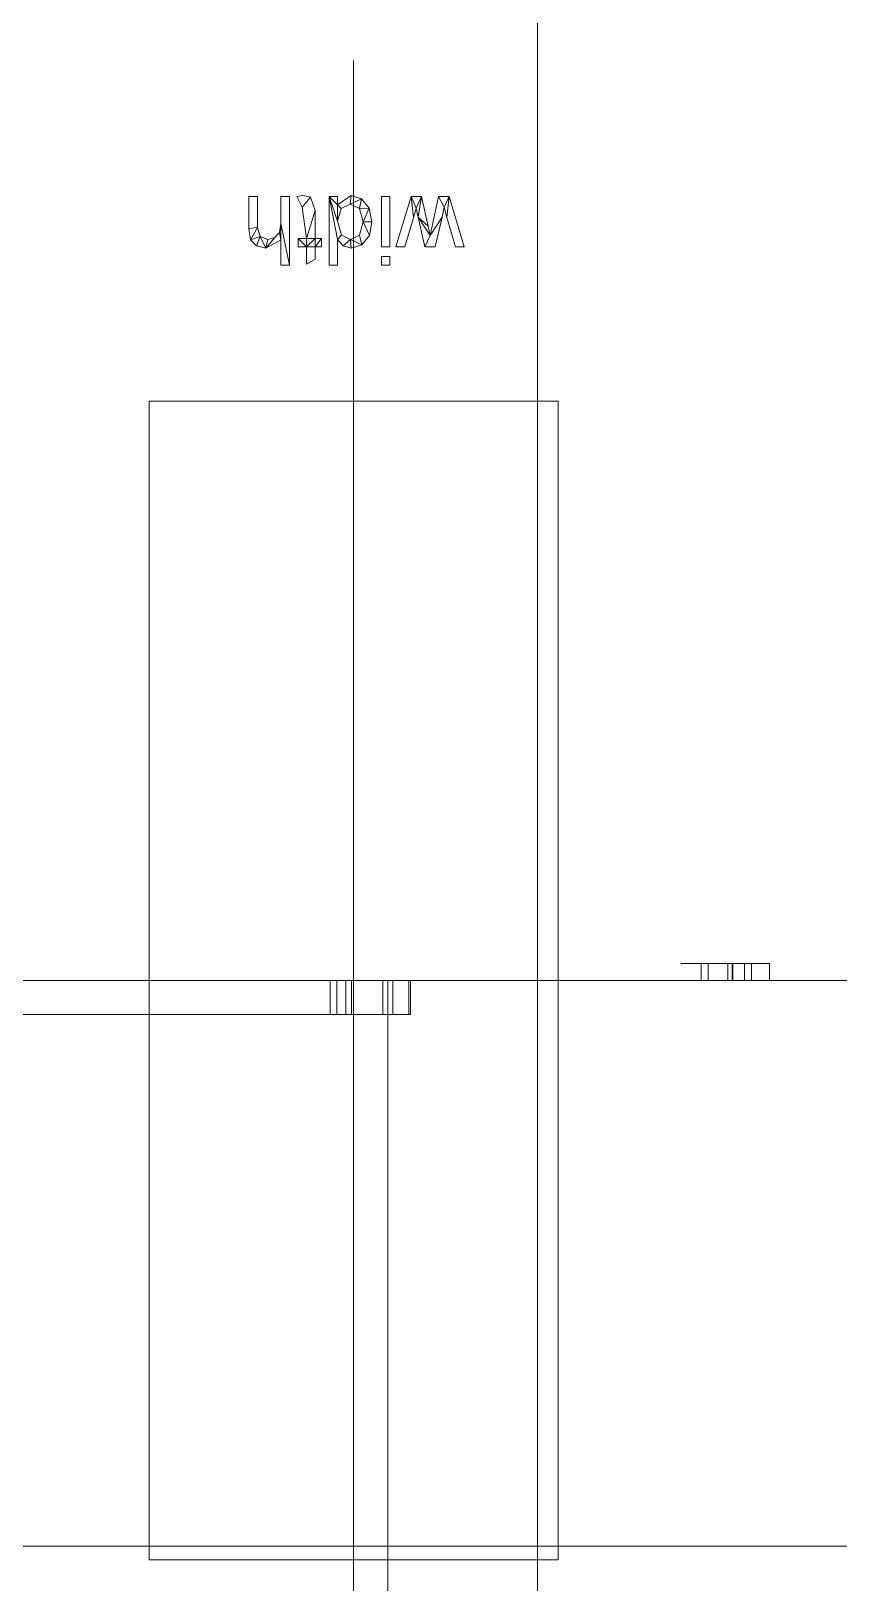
# Model space of a CAD drawing. Header units: millimetres. Extents: x -152400 to 152400, y -152400 to 152400.
# Drawn here: x 545.3 to 782.4, y 2593.2 to 3048.6 of the extents above; entities that cross this region are included whole.
import ezdxf

# ---------------------------------------------------------------- set-up
doc = ezdxf.new("R2010")
doc.units = ezdxf.units.MM
for name, color, linetype, lineweight in [('A-FLOR', 192, 'Continuous', 15), ('A-GENM', 13, 'Continuous', 9), ('A-WALL', 113, 'Continuous', 15)]:
    doc.layers.add(name, color=color, linetype=linetype, lineweight=lineweight)

# ---------------------------------------------------------------- blocks, each defined once
blk = doc.blocks.new('5bc304ca5557edc8a25e7dc579b128100e9c284c - 5bc304ca5557edc8a25e7dc579b128100e9c284c-2050862-Cover Sheet View')
at = {"layer": 'A-GENM'}
for p, q in [((0, -270), (0, 230)), ((-230, 0), (230, 0)), ((0, 0, 190), (0, 0, -210))]:
    blk.add_line(p, q, dxfattribs=at)
mesh = blk.add_polyface(dxfattribs=at)
corners = [(0, 230, 10), (-10, 230, 10), (-10, 0, 10), (0, 0, 10)]
mesh.append_faces([[corners[k] for k in face] for face in [(3, 0, 1, 2)]])
mesh = blk.add_polyface(dxfattribs=at)
corners = [(0, 230), (0, 0), (-10, 0), (-10, 230)]
mesh.append_faces([[corners[k] for k in face] for face in [(1, 2, 3, 0)]])
mesh = blk.add_polyface(dxfattribs=at)
corners = [(-10, 0, 10), (-10, 230, 10), (-10, 230), (-10, 0)]
mesh.append_faces([[corners[k] for k in face] for face in [(0, 1, 2, 3)]])
mesh = blk.add_polyface(dxfattribs=at)
corners = [(0, 230, 10), (0, 0, 10), (0, 0), (0, 230)]
mesh.append_faces([[corners[k] for k in face] for face in [(0, 1, 2, 3)]])
at = {"layer": 'A-GENM', "transparency": 33554458}
mesh = blk.add_polyface(dxfattribs=at)
corners = [(60, 170, 2580), (-60, 170, 2580), (-60, -170, 2580), (60, -170, 2580)]
mesh.append_faces([[corners[k] for k in face] for face in [(3, 0, 1, 2)]])
mesh = blk.add_polyface(dxfattribs=at)
corners = [(60, 170), (60, -170), (-60, -170), (-60, 170)]
mesh.append_faces([[corners[k] for k in face] for face in [(2, 3, 0, 1)]])
mesh = blk.add_polyface(dxfattribs=at)
corners = [(-60, 170, 2580), (60, 170, 2580), (60, 170), (-60, 170)]
mesh.append_faces([[corners[k] for k in face] for face in [(3, 0, 1, 2)]])
mesh = blk.add_polyface(dxfattribs=at)
corners = [(-60, -170, 2580), (-60, 170, 2580), (-60, 170), (-60, -170)]
mesh.append_faces([[corners[k] for k in face] for face in [(3, 0, 1, 2)]])
mesh = blk.add_polyface(dxfattribs=at)
corners = [(60, 170, 2580), (60, -170, 2580), (60, -170), (60, 170)]
mesh.append_faces([[corners[k] for k in face] for face in [(3, 0, 1, 2)]])
at = {"layer": 'A-GENM'}
mesh = blk.add_polyface(dxfattribs=at)
corners = [(6.85, 10, 227.62), (-16.7, 10, 227.62), (-16.7, 10, 231.39), (2.24, 10, 231.39), (0.65, 10, 233.34), (-16.22, 10, 253.99), (-16.22, 10, 257.76), (4.97, 10, 257.76), (4.97, 10, 253.99), (-11.49, 10, 253.99), (-8.57, 10, 250.4), (6.85, 10, 231.53)]
mesh.append_faces([[corners[k] for k in face] for face in [(9, 6, 7, 8)]], dxfattribs={"vtx0": -1})
mesh.append_faces([[corners[k] for k in face] for face in [(11, 3, 4, 10)]], dxfattribs={"vtx0": -1, "vtx2": -1})
mesh.append_faces([[corners[k] for k in face] for face in [(3, 11, 0, 1)]], dxfattribs={"vtx0": -1, "vtx3": -1})
mesh.append_faces([[corners[k] for k in face] for face in [(4, 5, 10)]], dxfattribs={"vtx1": -1, "vtx2": -1})
mesh.append_faces([[corners[k] for k in face] for face in [(5, 6, 9, 10)]], dxfattribs={"vtx1": -1, "vtx3": -1})
mesh.append_faces([[corners[k] for k in face] for face in [(1, 2, 3)]], dxfattribs={"vtx2": -1})
mesh = blk.add_polyface(dxfattribs=at)
corners = [(-16.7, 10, 227.62), (6.85, 10, 227.62), (6.85, 0, 227.62), (-16.7, 0, 227.62)]
mesh.append_faces([[corners[k] for k in face] for face in [(0, 1, 2, 3)]])
mesh = blk.add_polyface(dxfattribs=at)
corners = [(-16.7, 10, 231.39), (-16.7, 10, 227.62), (-16.7, 0, 227.62), (-16.7, 0, 231.39)]
mesh.append_faces([[corners[k] for k in face] for face in [(0, 1, 2, 3)]])
mesh = blk.add_polyface(dxfattribs=at)
corners = [(2.24, 10, 231.39), (-16.7, 10, 231.39), (-16.7, 0, 231.39), (2.24, 0, 231.39)]
mesh.append_faces([[corners[k] for k in face] for face in [(0, 1, 2, 3)]])
mesh = blk.add_polyface(dxfattribs=at)
corners = [(-16.22, 10, 253.99), (0.65, 10, 233.34), (0.65, 0, 233.34), (-16.22, 0, 253.99)]
mesh.append_faces([[corners[k] for k in face] for face in [(0, 1, 2, 3)]])
mesh = blk.add_polyface(dxfattribs=at)
corners = [(-16.22, 10, 257.76), (-16.22, 10, 253.99), (-16.22, 0, 253.99), (-16.22, 0, 257.76)]
mesh.append_faces([[corners[k] for k in face] for face in [(0, 1, 2, 3)]])
mesh = blk.add_polyface(dxfattribs=at)
corners = [(4.97, 10, 257.76), (-16.22, 10, 257.76), (-16.22, 0, 257.76), (4.97, 0, 257.76)]
mesh.append_faces([[corners[k] for k in face] for face in [(0, 1, 2, 3)]])
mesh = blk.add_polyface(dxfattribs=at)
corners = [(-11.49, 10, 253.99), (4.97, 10, 253.99), (4.97, 0, 253.99), (-11.49, 0, 253.99)]
mesh.append_faces([[corners[k] for k in face] for face in [(0, 1, 2, 3)]])
mesh = blk.add_polyface(dxfattribs=at)
corners = [(-8.57, 10, 250.4), (-11.49, 10, 253.99), (-11.49, 0, 253.99), (-8.57, 0, 250.4)]
mesh.append_faces([[corners[k] for k in face] for face in [(3, 0, 1, 2)]])
mesh = blk.add_polyface(dxfattribs=at)
corners = [(0, 10, 205.55), (-10, 10, 205.55), (-10, 0, 205.55), (0, 0, 205.55)]
mesh.append_faces([[corners[k] for k in face] for face in [(3, 0, 1, 2)]])
mesh = blk.add_polyface(dxfattribs=at)
corners = [(0, 10), (0, 0), (-10, 0), (-10, 10)]
mesh.append_faces([[corners[k] for k in face] for face in [(2, 3, 0, 1)]])
mesh = blk.add_polyface(dxfattribs=at)
corners = [(-10, 10, 205.55), (0, 10, 205.55), (0, 10), (-10, 10)]
mesh.append_faces([[corners[k] for k in face] for face in [(3, 0, 1, 2)]])
mesh = blk.add_polyface(dxfattribs=at)
corners = [(-10, 0, 205.55), (-10, 10, 205.55), (-10, 10), (-10, 0)]
mesh.append_faces([[corners[k] for k in face] for face in [(3, 0, 1, 2)]])
mesh = blk.add_polyface(dxfattribs=at)
corners = [(6.85, 10, 231.53), (-8.57, 10, 250.4), (-8.57, 0, 250.4), (6.85, 0, 231.53)]
mesh.append_faces([[corners[k] for k in face] for face in [(0, 1, 2, 3)]])
mesh = blk.add_polyface(dxfattribs=at)
corners = [(230, 10, 10), (0, 10, 10), (0, 0, 10), (230, 0, 10)]
mesh.append_faces([[corners[k] for k in face] for face in [(3, 0, 1, 2)]])
mesh = blk.add_polyface(dxfattribs=at)
corners = [(230, 10), (230, 0), (0, 0), (0, 10)]
mesh.append_faces([[corners[k] for k in face] for face in [(1, 2, 3, 0)]])
mesh = blk.add_polyface(dxfattribs=at)
corners = [(0, 0, 10), (0, 10, 10), (0, 10), (0, 0)]
mesh.append_faces([[corners[k] for k in face] for face in [(0, 1, 2, 3)]])
mesh = blk.add_polyface(dxfattribs=at)
corners = [(0, 10, 10), (230, 10, 10), (230, 10), (0, 10)]
mesh.append_faces([[corners[k] for k in face] for face in [(0, 1, 2, 3)]])
mesh = blk.add_polyface(dxfattribs=at)
corners = [(0, 10, 205.55), (0, 0, 205.55), (0, 0), (0, 10)]
mesh.append_faces([[corners[k] for k in face] for face in [(3, 0, 1, 2)]])
mesh = blk.add_polyface(dxfattribs=at)
corners = [(0.65, 10, 233.34), (2.24, 10, 231.39), (2.24, 0, 231.39), (0.65, 0, 233.34)]
mesh.append_faces([[corners[k] for k in face] for face in [(0, 1, 2, 3)]])
mesh = blk.add_polyface(dxfattribs=at)
corners = [(4.97, 10, 253.99), (4.97, 10, 257.76), (4.97, 0, 257.76), (4.97, 0, 253.99)]
mesh.append_faces([[corners[k] for k in face] for face in [(0, 1, 2, 3)]])
mesh = blk.add_polyface(dxfattribs=at)
corners = [(6.85, 10, 227.62), (6.85, 10, 231.53), (6.85, 0, 231.53), (6.85, 0, 227.62)]
mesh.append_faces([[corners[k] for k in face] for face in [(3, 0, 1, 2)]])
mesh = blk.add_polyface(dxfattribs=at)
corners = [(-102, 0, 425.67), (-122.09, 0, 425.67), (-122.09, 0, 428.18), (-114.7, 0, 428.18), (-117.07, 0, 432.55), (-116.42, 0, 435.37), (-114.64, 0, 437.08), (-111.34, 0, 437.6), (-102, 0, 437.6), (-102, 0, 435.09), (-111.08, 0, 435.09), (-113.73, 0, 434.29), (-114.56, 0, 432.02), (-114, 0, 429.97), (-112.48, 0, 428.59), (-109.84, 0, 428.18), (-102, 0, 428.18)]
mesh.append_faces([[corners[k] for k in face] for face in [(10, 7, 8, 9)]], dxfattribs={"vtx0": -1})
mesh.append_faces([[corners[k] for k in face] for face in [(12, 4, 11)]], dxfattribs={"vtx0": -1, "vtx1": -1})
mesh.append_faces([[corners[k] for k in face] for face in [(3, 14, 15), (4, 12, 13)]], dxfattribs={"vtx0": -1, "vtx2": -1})
mesh.append_faces([[corners[k] for k in face] for face in [(5, 6, 11, 4)]], dxfattribs={"vtx1": -1, "vtx2": -1})
mesh.append_faces([[corners[k] for k in face] for face in [(6, 7, 10, 11), (3, 4, 13, 14)]], dxfattribs={"vtx1": -1, "vtx3": -1})
mesh.append_faces([[corners[k] for k in face] for face in [(1, 2, 3, 15)]], dxfattribs={"vtx2": -1, "vtx3": -1})
mesh.append_faces([[corners[k] for k in face] for face in [(15, 16, 0, 1)]], dxfattribs={"vtx3": -1})
mesh = blk.add_polyface(dxfattribs=at)
corners = [(-122.09, -5, 428.18), (-114.7, -5, 428.18), (-114.7, 0, 428.18), (-122.09, 0, 428.18)]
mesh.append_faces([[corners[k] for k in face] for face in [(0, 1, 2, 3)]])
mesh = blk.add_polyface(dxfattribs=at)
corners = [(-102, -5, 425.67), (-122.09, -5, 425.67), (-122.09, 0, 425.67), (-102, 0, 425.67)]
mesh.append_faces([[corners[k] for k in face] for face in [(0, 1, 2, 3)]])
mesh = blk.add_polyface(dxfattribs=at)
corners = [(-119.58, 0, 441.05), (-122.09, 0, 441.05), (-122.09, 0, 443.56), (-119.58, 0, 443.56), (-102, 0, 441.05), (-116.75, 0, 441.05), (-116.75, 0, 443.56), (-102, 0, 443.56)]
mesh.append_faces([[corners[k] for k in face] for face in [(1, 2, 3, 0), (5, 6, 7, 4)]])
mesh = blk.add_polyface(dxfattribs=at)
corners = [(-102, 0, 462.71), (-122.09, 0, 462.71), (-122.09, 0, 465.23), (-114.7, 0, 465.23), (-117.07, 0, 469.6), (-116.42, 0, 472.42), (-114.64, 0, 474.13), (-111.34, 0, 474.64), (-102, 0, 474.64), (-102, 0, 472.13), (-111.08, 0, 472.13), (-113.73, 0, 471.33), (-114.56, 0, 469.07), (-114, 0, 467.01), (-112.48, 0, 465.63), (-109.84, 0, 465.23), (-102, 0, 465.23)]
mesh.append_faces([[corners[k] for k in face] for face in [(10, 7, 8, 9)]], dxfattribs={"vtx0": -1})
mesh.append_faces([[corners[k] for k in face] for face in [(12, 4, 11)]], dxfattribs={"vtx0": -1, "vtx1": -1})
mesh.append_faces([[corners[k] for k in face] for face in [(3, 14, 15), (4, 12, 13)]], dxfattribs={"vtx0": -1, "vtx2": -1})
mesh.append_faces([[corners[k] for k in face] for face in [(5, 6, 11, 4)]], dxfattribs={"vtx1": -1, "vtx2": -1})
mesh.append_faces([[corners[k] for k in face] for face in [(6, 7, 10, 11), (3, 4, 13, 14)]], dxfattribs={"vtx1": -1, "vtx3": -1})
mesh.append_faces([[corners[k] for k in face] for face in [(1, 2, 3, 15)]], dxfattribs={"vtx2": -1, "vtx3": -1})
mesh.append_faces([[corners[k] for k in face] for face in [(15, 16, 0, 1)]], dxfattribs={"vtx3": -1})
mesh = blk.add_polyface(dxfattribs=at)
corners = [(-122.09, -5, 465.23), (-114.7, -5, 465.23), (-114.7, 0, 465.23), (-122.09, 0, 465.23)]
mesh.append_faces([[corners[k] for k in face] for face in [(0, 1, 2, 3)]])
mesh = blk.add_polyface(dxfattribs=at)
corners = [(-102, -5, 462.71), (-122.09, -5, 462.71), (-122.09, 0, 462.71), (-102, 0, 462.71)]
mesh.append_faces([[corners[k] for k in face] for face in [(0, 1, 2, 3)]])
mesh = blk.add_polyface(dxfattribs=at)
corners = [(-100.74, 0, 446.7), (-100.43, 0, 449.22), (-98.55, 0, 452.47), (-99.18, 0, 455.04), (-100.96, 0, 456.26), (-103.88, 0, 456.44), (-102, 0, 452.51), (-104.19, 0, 447.99), (-109.45, 0, 446.39), (-113.34, 0, 447.11), (-116.1, 0, 449.19), (-117.07, 0, 452.39), (-114.87, 0, 456.44), (-116.75, 0, 456.44), (-116.75, 0, 458.95), (-104.02, 0, 458.95), (-99.14, 0, 458.26), (-96.87, 0, 456.08), (-96.04, 0, 452.42), (-97.21, 0, 448.24), (-109.62, 0, 448.9), (-105.74, 0, 449.97), (-104.51, 0, 452.66), (-105.73, 0, 455.35), (-109.55, 0, 456.44), (-113.29, 0, 455.32), (-114.56, 0, 452.62), (-113.31, 0, 449.99)]
mesh.append_faces([[corners[k] for k in face] for face in [(14, 12, 13)]], dxfattribs={"vtx0": -1})
mesh.append_faces([[corners[k] for k in face] for face in [(11, 26, 10)]], dxfattribs={"vtx0": -1, "vtx1": -1})
mesh.append_faces([[corners[k] for k in face] for face in [(15, 5, 23, 24)]], dxfattribs={"vtx0": -1, "vtx1": -1, "vtx3": -1})
mesh.append_faces([[corners[k] for k in face] for face in [(2, 18, 19, 1), (3, 16, 17, 2), (16, 3, 4), (8, 20, 21, 7), (9, 27, 20, 8), (10, 26, 27, 9), (12, 25, 26, 11), (24, 14, 15)]], dxfattribs={"vtx0": -1, "vtx2": -1})
mesh.append_faces([[corners[k] for k in face] for face in [(0, 1, 19)]], dxfattribs={"vtx1": -1})
mesh.append_faces([[corners[k] for k in face] for face in [(17, 18, 2)]], dxfattribs={"vtx1": -1, "vtx2": -1})
mesh.append_faces([[corners[k] for k in face] for face in [(24, 25, 12, 14)]], dxfattribs={"vtx1": -1, "vtx2": -1, "vtx3": -1})
mesh.append_faces([[corners[k] for k in face] for face in [(21, 22, 6, 7), (5, 6, 22, 23), (4, 5, 15, 16)]], dxfattribs={"vtx1": -1, "vtx3": -1})
mesh = blk.add_polyface(dxfattribs=at)
corners = [(-116.75, -5, 443.56), (-102, -5, 443.56), (-102, 0, 443.56), (-116.75, 0, 443.56)]
mesh.append_faces([[corners[k] for k in face] for face in [(0, 1, 2, 3)]])
mesh = blk.add_polyface(dxfattribs=at)
corners = [(-102, -5, 441.05), (-116.75, -5, 441.05), (-116.75, 0, 441.05), (-102, 0, 441.05)]
mesh.append_faces([[corners[k] for k in face] for face in [(0, 1, 2, 3)]])
mesh = blk.add_polyface(dxfattribs=at)
corners = [(-116.75, -5, 458.95), (-104.02, -5, 458.95), (-104.02, 0, 458.95), (-116.75, 0, 458.95)]
mesh.append_faces([[corners[k] for k in face] for face in [(3, 0, 1, 2)]])
mesh = blk.add_polyface(dxfattribs=at)
corners = [(-111.34, -5, 437.6), (-102, -5, 437.6), (-102, 0, 437.6), (-111.34, 0, 437.6)]
mesh.append_faces([[corners[k] for k in face] for face in [(0, 1, 2, 3)]])
mesh = blk.add_polyface(dxfattribs=at)
corners = [(-111.34, -5, 474.64), (-102, -5, 474.64), (-102, 0, 474.64), (-111.34, 0, 474.64)]
mesh.append_faces([[corners[k] for k in face] for face in [(0, 1, 2, 3)]])
mesh = blk.add_polyface(dxfattribs=at)
corners = [(-102, -5, 435.09), (-111.08, -5, 435.09), (-111.08, 0, 435.09), (-102, 0, 435.09)]
mesh.append_faces([[corners[k] for k in face] for face in [(3, 0, 1, 2)]])
mesh = blk.add_polyface(dxfattribs=at)
corners = [(-102, -5, 472.13), (-111.08, -5, 472.13), (-111.08, 0, 472.13), (-102, 0, 472.13)]
mesh.append_faces([[corners[k] for k in face] for face in [(3, 0, 1, 2)]])
mesh = blk.add_polyface(dxfattribs=at)
corners = [(-109.84, -5, 428.18), (-102, -5, 428.18), (-102, 0, 428.18), (-109.84, 0, 428.18)]
mesh.append_faces([[corners[k] for k in face] for face in [(0, 1, 2, 3)]])
mesh = blk.add_polyface(dxfattribs=at)
corners = [(-109.84, -5, 465.23), (-102, -5, 465.23), (-102, 0, 465.23), (-109.84, 0, 465.23)]
mesh.append_faces([[corners[k] for k in face] for face in [(0, 1, 2, 3)]])
mesh = blk.add_polyface(dxfattribs=at)
corners = [(6.85, 0, 227.62), (6.85, 0, 231.53), (-8.57, 0, 250.4), (-11.49, 0, 253.99), (4.97, 0, 253.99), (4.97, 0, 257.76), (-16.22, 0, 257.76), (-16.22, 0, 253.99), (0.65, 0, 233.34), (2.24, 0, 231.39), (-16.7, 0, 231.39), (-16.7, 0, 227.62)]
mesh.append_faces([[corners[k] for k in face] for face in [(9, 1, 8)]], dxfattribs={"vtx0": -1, "vtx1": -1})
mesh.append_faces([[corners[k] for k in face] for face in [(2, 7, 8, 1), (3, 6, 7, 2)]], dxfattribs={"vtx0": -1, "vtx2": -1})
mesh.append_faces([[corners[k] for k in face] for face in [(10, 11, 9), (5, 6, 3, 4)]], dxfattribs={"vtx1": -1})
mesh.append_faces([[corners[k] for k in face] for face in [(0, 1, 9, 11)]], dxfattribs={"vtx1": -1, "vtx2": -1})
mesh = blk.add_polyface(dxfattribs=at)
corners = [(0, 0, 10), (-10, 0, 10), (-10, 0), (0, 0)]
mesh.append_faces([[corners[k] for k in face] for face in [(0, 1, 2, 3)]])
mesh = blk.add_polyface(dxfattribs=at)
corners = [(0, 0, 205.55), (-10, 0, 205.55), (-10, 0), (0, 0)]
mesh.append_faces([[corners[k] for k in face] for face in [(3, 0, 1, 2)]])
mesh = blk.add_polyface(dxfattribs=at)
corners = [(230, 0, 10), (0, 0, 10), (0, 0), (230, 0)]
mesh.append_faces([[corners[k] for k in face] for face in [(0, 1, 2, 3)]])
mesh = blk.add_polyface(dxfattribs=at)
corners = [(-102, -5, 425.67), (-102, -5, 428.18), (-109.84, -5, 428.18), (-112.48, -5, 428.59), (-114, -5, 429.97), (-114.56, -5, 432.02), (-113.73, -5, 434.29), (-111.08, -5, 435.09), (-102, -5, 435.09), (-102, -5, 437.6), (-111.34, -5, 437.6), (-114.64, -5, 437.08), (-116.42, -5, 435.37), (-117.07, -5, 432.55), (-114.7, -5, 428.18), (-122.09, -5, 428.18), (-122.09, -5, 425.67)]
mesh.append_faces([[corners[k] for k in face] for face in [(5, 13, 4)]], dxfattribs={"vtx0": -1, "vtx1": -1})
mesh.append_faces([[corners[k] for k in face] for face in [(14, 2, 3), (14, 3, 4, 13), (7, 10, 11), (13, 5, 6, 12)]], dxfattribs={"vtx0": -1, "vtx2": -1})
mesh.append_faces([[corners[k] for k in face] for face in [(11, 12, 6, 7)]], dxfattribs={"vtx1": -1, "vtx3": -1})
mesh.append_faces([[corners[k] for k in face] for face in [(0, 1, 2, 16)]], dxfattribs={"vtx2": -1})
mesh.append_faces([[corners[k] for k in face] for face in [(14, 15, 16, 2)]], dxfattribs={"vtx2": -1, "vtx3": -1})
mesh.append_faces([[corners[k] for k in face] for face in [(7, 8, 9, 10)]], dxfattribs={"vtx3": -1})
mesh = blk.add_polyface(dxfattribs=at)
corners = [(-102, -5, 441.05), (-102, -5, 443.56), (-116.75, -5, 443.56), (-116.75, -5, 441.05), (-119.58, -5, 441.05), (-119.58, -5, 443.56), (-122.09, -5, 443.56), (-122.09, -5, 441.05)]
mesh.append_faces([[corners[k] for k in face] for face in [(3, 0, 1, 2), (6, 7, 4, 5)]])
mesh = blk.add_polyface(dxfattribs=at)
corners = [(-102, -5, 462.71), (-102, -5, 465.23), (-109.84, -5, 465.23), (-112.48, -5, 465.63), (-114, -5, 467.01), (-114.56, -5, 469.07), (-113.73, -5, 471.33), (-111.08, -5, 472.13), (-102, -5, 472.13), (-102, -5, 474.64), (-111.34, -5, 474.64), (-114.64, -5, 474.13), (-116.42, -5, 472.42), (-117.07, -5, 469.6), (-114.7, -5, 465.23), (-122.09, -5, 465.23), (-122.09, -5, 462.71)]
mesh.append_faces([[corners[k] for k in face] for face in [(5, 13, 4)]], dxfattribs={"vtx0": -1, "vtx1": -1})
mesh.append_faces([[corners[k] for k in face] for face in [(14, 2, 3), (14, 3, 4, 13), (7, 10, 11), (13, 5, 6, 12)]], dxfattribs={"vtx0": -1, "vtx2": -1})
mesh.append_faces([[corners[k] for k in face] for face in [(11, 12, 6, 7)]], dxfattribs={"vtx1": -1, "vtx3": -1})
mesh.append_faces([[corners[k] for k in face] for face in [(0, 1, 2, 16)]], dxfattribs={"vtx2": -1})
mesh.append_faces([[corners[k] for k in face] for face in [(14, 15, 16, 2)]], dxfattribs={"vtx2": -1, "vtx3": -1})
mesh.append_faces([[corners[k] for k in face] for face in [(7, 8, 9, 10)]], dxfattribs={"vtx3": -1})
mesh = blk.add_polyface(dxfattribs=at)
corners = [(-100.74, -5, 446.7), (-97.21, -5, 448.24), (-96.04, -5, 452.42), (-96.87, -5, 456.08), (-99.14, -5, 458.26), (-104.02, -5, 458.95), (-116.75, -5, 458.95), (-116.75, -5, 456.44), (-114.87, -5, 456.44), (-117.07, -5, 452.39), (-116.1, -5, 449.19), (-113.34, -5, 447.11), (-109.45, -5, 446.39), (-104.19, -5, 447.99), (-102, -5, 452.51), (-103.88, -5, 456.44), (-100.96, -5, 456.26), (-99.18, -5, 455.04), (-98.55, -5, 452.47), (-100.43, -5, 449.22), (-109.62, -5, 448.9), (-113.31, -5, 449.99), (-114.56, -5, 452.62), (-113.29, -5, 455.32), (-109.55, -5, 456.44), (-105.73, -5, 455.35), (-104.51, -5, 452.66), (-105.74, -5, 449.97)]
mesh.append_faces([[corners[k] for k in face] for face in [(8, 6, 7), (1, 18, 19, 0)]], dxfattribs={"vtx0": -1})
mesh.append_faces([[corners[k] for k in face] for face in [(12, 20, 11), (23, 8, 22), (15, 26, 14)]], dxfattribs={"vtx0": -1, "vtx1": -1})
mesh.append_faces([[corners[k] for k in face] for face in [(15, 5, 25, 26)]], dxfattribs={"vtx0": -1, "vtx1": -1, "vtx3": -1})
mesh.append_faces([[corners[k] for k in face] for face in [(21, 10, 11, 20), (10, 21, 22), (27, 13, 14, 26), (5, 15, 16, 4), (4, 16, 17)]], dxfattribs={"vtx0": -1, "vtx2": -1})
mesh.append_faces([[corners[k] for k in face] for face in [(8, 23, 24, 6)]], dxfattribs={"vtx0": -1, "vtx2": -1, "vtx3": -1})
mesh.append_faces([[corners[k] for k in face] for face in [(22, 8, 9, 10), (18, 1, 2, 3)]], dxfattribs={"vtx0": -1, "vtx3": -1})
mesh.append_faces([[corners[k] for k in face] for face in [(12, 13, 27, 20), (5, 6, 24, 25), (3, 4, 17, 18)]], dxfattribs={"vtx1": -1, "vtx3": -1})
at = {"layer": 'A-GENM', "transparency": 33554458}
mesh = blk.add_polyface(dxfattribs=at)
corners = [(60, -170, 2580), (-60, -170, 2580), (-60, -170), (60, -170)]
mesh.append_faces([[corners[k] for k in face] for face in [(3, 0, 1, 2)]])
at = {"layer": 'A-GENM'}
mesh = blk.add_polyface(dxfattribs=at)
corners = [(-10.67, -212.42, 5), (-8.16, -212.42, 5), (-8.16, -209.91, 5), (-10.67, -209.91, 5), (-10.67, -230, 5), (-8.16, -230, 5), (-8.16, -215.25, 5), (-10.67, -215.25, 5)]
mesh.append_faces([[corners[k] for k in face] for face in [(3, 0, 1, 2), (7, 4, 5, 6)]])
mesh = blk.add_polyface(dxfattribs=at)
corners = [(-10.67, -212.42), (-10.67, -209.91), (-8.16, -209.91), (-8.16, -212.42), (-10.67, -230), (-10.67, -215.25), (-8.16, -215.25), (-8.16, -230)]
mesh.append_faces([[corners[k] for k in face] for face in [(2, 3, 0, 1), (6, 7, 4, 5)]])
mesh = blk.add_polyface(dxfattribs=at)
corners = [(4.71, -230, 5), (7.22, -230, 5), (7.22, -209.91, 5), (4.71, -209.91, 5), (4.71, -217.39, 5), (3.06, -215.62, 5), (0.74, -214.93, 5), (-2.46, -215.89, 5), (-4.62, -218.64, 5), (-5.34, -222.64, 5), (-4.56, -226.63, 5), (-2.36, -229.34, 5), (0.75, -230.31, 5), (4.71, -227.63, 5), (-2.83, -222.63, 5), (-1.77, -218.69, 5), (0.88, -217.44, 5), (3.6, -218.74, 5), (4.71, -222.82, 5), (3.62, -226.57, 5), (0.98, -227.8, 5), (-1.69, -226.51, 5)]
mesh.append_faces([[corners[k] for k in face] for face in [(16, 7, 15)]], dxfattribs={"vtx0": -1, "vtx1": -1})
mesh.append_faces([[corners[k] for k in face] for face in [(14, 9, 10, 21), (11, 20, 21, 10), (15, 7, 8, 14), (14, 8, 9), (20, 11, 12), (13, 19, 20, 12), (17, 4, 5, 16)]], dxfattribs={"vtx0": -1, "vtx2": -1})
mesh.append_faces([[corners[k] for k in face] for face in [(4, 17, 18, 1)]], dxfattribs={"vtx0": -1, "vtx2": -1, "vtx3": -1})
mesh.append_faces([[corners[k] for k in face] for face in [(6, 7, 16, 5)]], dxfattribs={"vtx1": -1, "vtx2": -1})
mesh.append_faces([[corners[k] for k in face] for face in [(18, 19, 13, 1)]], dxfattribs={"vtx1": -1, "vtx2": -1, "vtx3": -1})
mesh.append_faces([[corners[k] for k in face] for face in [(13, 0, 1), (2, 3, 4, 1)]], dxfattribs={"vtx2": -1})
mesh = blk.add_polyface(dxfattribs=at)
corners = [(4.71, -230), (4.71, -227.63), (0.75, -230.31), (-2.36, -229.34), (-4.56, -226.63), (-5.34, -222.64), (-4.62, -218.64), (-2.46, -215.89), (0.74, -214.93), (3.06, -215.62), (4.71, -217.39), (4.71, -209.91), (7.22, -209.91), (7.22, -230), (-2.83, -222.63), (-1.69, -226.51), (0.98, -227.8), (3.62, -226.57), (4.71, -222.82), (3.6, -218.74), (0.88, -217.44), (-1.77, -218.69)]
mesh.append_faces([[corners[k] for k in face] for face in [(18, 1, 17)]], dxfattribs={"vtx0": -1, "vtx1": -1})
mesh.append_faces([[corners[k] for k in face] for face in [(3, 15, 16, 2), (4, 14, 15, 3), (20, 8, 9)]], dxfattribs={"vtx0": -1, "vtx2": -1})
mesh.append_faces([[corners[k] for k in face] for face in [(14, 4, 5, 6)]], dxfattribs={"vtx0": -1, "vtx3": -1})
mesh.append_faces([[corners[k] for k in face] for face in [(18, 19, 10, 13)]], dxfattribs={"vtx1": -1, "vtx2": -1, "vtx3": -1})
mesh.append_faces([[corners[k] for k in face] for face in [(16, 17, 1, 2), (9, 10, 19, 20), (7, 8, 20, 21), (6, 7, 21, 14)]], dxfattribs={"vtx1": -1, "vtx3": -1})
mesh.append_faces([[corners[k] for k in face] for face in [(13, 0, 1, 18)]], dxfattribs={"vtx2": -1, "vtx3": -1})
mesh.append_faces([[corners[k] for k in face] for face in [(10, 11, 12, 13)]], dxfattribs={"vtx3": -1})
mesh = blk.add_polyface(dxfattribs=at)
corners = [(7.22, -209.91, 5), (7.22, -230, 5), (7.22, -230), (7.22, -209.91)]
mesh.append_faces([[corners[k] for k in face] for face in [(0, 1, 2, 3)]])
mesh = blk.add_polyface(dxfattribs=at)
corners = [(15.07, -226.89, 5), (13.81, -217.76, 5), (16.32, -217.76, 5), (16.32, -215.25, 5), (13.81, -215.25, 5), (13.81, -210.18, 5), (11.3, -211.66, 5), (11.3, -215.25, 5), (9.42, -215.25, 5), (9.42, -217.76, 5), (11.3, -217.76, 5), (11.3, -225.95, 5), (12.66, -229.9, 5), (14.76, -230.31, 5), (16.64, -230.07, 5)]
mesh.append_faces([[corners[k] for k in face] for face in [(4, 2, 3)]], dxfattribs={"vtx0": -1})
mesh.append_faces([[corners[k] for k in face] for face in [(11, 1, 10)]], dxfattribs={"vtx0": -1, "vtx1": -1})
mesh.append_faces([[corners[k] for k in face] for face in [(10, 4, 7)]], dxfattribs={"vtx0": -1, "vtx1": -1, "vtx2": -1})
mesh.append_faces([[corners[k] for k in face] for face in [(9, 10, 7, 8)]], dxfattribs={"vtx1": -1})
mesh.append_faces([[corners[k] for k in face] for face in [(1, 2, 4, 10)]], dxfattribs={"vtx1": -1, "vtx2": -1, "vtx3": -1})
mesh.append_faces([[corners[k] for k in face] for face in [(11, 12, 0, 1)]], dxfattribs={"vtx1": -1, "vtx3": -1})
mesh.append_faces([[corners[k] for k in face] for face in [(13, 14, 0, 12)]], dxfattribs={"vtx2": -1})
mesh.append_faces([[corners[k] for k in face] for face in [(4, 5, 6, 7)]], dxfattribs={"vtx3": -1})
mesh = blk.add_polyface(dxfattribs=at)
corners = [(15.07, -226.89), (16.64, -230.07), (14.76, -230.31), (12.66, -229.9), (11.3, -225.95), (11.3, -217.76), (9.42, -217.76), (9.42, -215.25), (11.3, -215.25), (11.3, -211.66), (13.81, -210.18), (13.81, -215.25), (16.32, -215.25), (16.32, -217.76), (13.81, -217.76)]
mesh.append_faces([[corners[k] for k in face] for face in [(8, 6, 7)]], dxfattribs={"vtx0": -1})
mesh.append_faces([[corners[k] for k in face] for face in [(5, 11, 14, 4)]], dxfattribs={"vtx0": -1, "vtx1": -1, "vtx2": -1})
mesh.append_faces([[corners[k] for k in face] for face in [(8, 11, 5, 6)]], dxfattribs={"vtx0": -1, "vtx1": -1, "vtx3": -1})
mesh.append_faces([[corners[k] for k in face] for face in [(4, 14, 0, 3)]], dxfattribs={"vtx0": -1, "vtx2": -1})
mesh.append_faces([[corners[k] for k in face] for face in [(9, 10, 11, 8)]], dxfattribs={"vtx2": -1})
mesh.append_faces([[corners[k] for k in face] for face in [(11, 12, 13, 14), (0, 1, 2, 3)]], dxfattribs={"vtx3": -1})
mesh = blk.add_polyface(dxfattribs=at)
corners = [(18.84, -230, 5), (21.35, -230, 5), (21.35, -222.16, 5), (21.76, -219.52, 5), (23.13, -218, 5), (25.19, -217.44, 5), (27.45, -218.27, 5), (28.25, -220.92, 5), (28.25, -230, 5), (30.76, -230, 5), (30.76, -220.66, 5), (30.25, -217.36, 5), (28.54, -215.58, 5), (25.72, -214.93, 5), (21.35, -217.3, 5), (21.35, -209.91, 5), (18.84, -209.91, 5)]
mesh.append_faces([[corners[k] for k in face] for face in [(5, 13, 4)]], dxfattribs={"vtx0": -1, "vtx1": -1})
mesh.append_faces([[corners[k] for k in face] for face in [(14, 2, 3), (14, 3, 4, 13), (7, 10, 11), (13, 5, 6, 12)]], dxfattribs={"vtx0": -1, "vtx2": -1})
mesh.append_faces([[corners[k] for k in face] for face in [(11, 12, 6, 7)]], dxfattribs={"vtx1": -1, "vtx3": -1})
mesh.append_faces([[corners[k] for k in face] for face in [(0, 1, 2, 16)]], dxfattribs={"vtx2": -1})
mesh.append_faces([[corners[k] for k in face] for face in [(14, 15, 16, 2)]], dxfattribs={"vtx2": -1, "vtx3": -1})
mesh.append_faces([[corners[k] for k in face] for face in [(7, 8, 9, 10)]], dxfattribs={"vtx3": -1})
mesh = blk.add_polyface(dxfattribs=at)
corners = [(18.84, -230), (18.84, -209.91), (21.35, -209.91), (21.35, -217.3), (25.72, -214.93), (28.54, -215.58), (30.25, -217.36), (30.76, -220.66), (30.76, -230), (28.25, -230), (28.25, -220.92), (27.45, -218.27), (25.19, -217.44), (23.13, -218), (21.76, -219.52), (21.35, -222.16), (21.35, -230)]
mesh.append_faces([[corners[k] for k in face] for face in [(10, 7, 8, 9)]], dxfattribs={"vtx0": -1})
mesh.append_faces([[corners[k] for k in face] for face in [(12, 4, 11)]], dxfattribs={"vtx0": -1, "vtx1": -1})
mesh.append_faces([[corners[k] for k in face] for face in [(3, 14, 15), (4, 12, 13)]], dxfattribs={"vtx0": -1, "vtx2": -1})
mesh.append_faces([[corners[k] for k in face] for face in [(5, 6, 11, 4)]], dxfattribs={"vtx1": -1, "vtx2": -1})
mesh.append_faces([[corners[k] for k in face] for face in [(6, 7, 10, 11), (3, 4, 13, 14)]], dxfattribs={"vtx1": -1, "vtx3": -1})
mesh.append_faces([[corners[k] for k in face] for face in [(1, 2, 3, 15)]], dxfattribs={"vtx2": -1, "vtx3": -1})
mesh.append_faces([[corners[k] for k in face] for face in [(15, 16, 0, 1)]], dxfattribs={"vtx3": -1})
mesh = blk.add_polyface(dxfattribs=at)
corners = [(18.84, -230, 5), (18.84, -209.91, 5), (18.84, -209.91), (18.84, -230)]
mesh.append_faces([[corners[k] for k in face] for face in [(0, 1, 2, 3)]])
mesh = blk.add_polyface(dxfattribs=at)
corners = [(-28, -230, 5), (-24.93, -230, 5), (-22.45, -218.65, 5), (-21.89, -221.35, 5), (-19.96, -230, 5), (-16.92, -230, 5), (-12.4, -215.25, 5), (-15.02, -215.25, 5), (-17.57, -223.8, 5), (-18.36, -226.63, 5), (-18.92, -223.94, 5), (-20.93, -215.25, 5), (-23.93, -215.25, 5), (-25.95, -223.97, 5), (-26.58, -226.93, 5), (-27.34, -223.85, 5), (-29.88, -215.25, 5), (-32.49, -215.25, 5)]
mesh.append_faces([[corners[k] for k in face] for face in [(15, 0, 14), (5, 9, 4)]], dxfattribs={"vtx0": -1, "vtx1": -1})
mesh.append_faces([[corners[k] for k in face] for face in [(14, 0, 1)]], dxfattribs={"vtx0": -1, "vtx2": -1})
mesh.append_faces([[corners[k] for k in face] for face in [(12, 13, 2, 11), (3, 4, 10, 2), (8, 9, 5), (10, 11, 2), (9, 10, 4)]], dxfattribs={"vtx1": -1, "vtx2": -1})
mesh.append_faces([[corners[k] for k in face] for face in [(1, 2, 13, 14)]], dxfattribs={"vtx1": -1, "vtx3": -1})
mesh.append_faces([[corners[k] for k in face] for face in [(6, 7, 8, 5)]], dxfattribs={"vtx2": -1})
mesh.append_faces([[corners[k] for k in face] for face in [(15, 16, 17, 0)]], dxfattribs={"vtx3": -1})
mesh = blk.add_polyface(dxfattribs=at)
corners = [(-28, -230), (-32.49, -215.25), (-29.88, -215.25), (-27.34, -223.85), (-26.58, -226.93), (-25.95, -223.97), (-23.93, -215.25), (-20.93, -215.25), (-18.92, -223.94), (-18.36, -226.63), (-17.57, -223.8), (-15.02, -215.25), (-12.4, -215.25), (-16.92, -230), (-19.96, -230), (-21.89, -221.35), (-22.45, -218.65), (-24.93, -230)]
mesh.append_faces([[corners[k] for k in face] for face in [(10, 13, 9), (0, 4, 17)]], dxfattribs={"vtx0": -1, "vtx1": -1})
mesh.append_faces([[corners[k] for k in face] for face in [(9, 13, 14), (8, 15, 16, 7), (17, 4, 5, 16)]], dxfattribs={"vtx0": -1, "vtx2": -1})
mesh.append_faces([[corners[k] for k in face] for face in [(3, 4, 0), (6, 7, 16, 5)]], dxfattribs={"vtx1": -1, "vtx2": -1})
mesh.append_faces([[corners[k] for k in face] for face in [(14, 15, 8, 9)]], dxfattribs={"vtx1": -1, "vtx3": -1})
mesh.append_faces([[corners[k] for k in face] for face in [(1, 2, 3, 0)]], dxfattribs={"vtx2": -1})
mesh.append_faces([[corners[k] for k in face] for face in [(10, 11, 12, 13)]], dxfattribs={"vtx3": -1})
mesh = blk.add_polyface(dxfattribs=at)
corners = [(-28, -230, 5), (-32.49, -215.25, 5), (-32.49, -215.25), (-28, -230)]
mesh.append_faces([[corners[k] for k in face] for face in [(3, 0, 1, 2)]])
mesh = blk.add_polyface(dxfattribs=at)
corners = [(-25.95, -223.97, 5), (-23.93, -215.25, 5), (-23.93, -215.25), (-25.95, -223.97)]
mesh.append_faces([[corners[k] for k in face] for face in [(0, 1, 2, 3)]])
mesh = blk.add_polyface(dxfattribs=at)
corners = [(-17.57, -223.8, 5), (-15.02, -215.25, 5), (-15.02, -215.25), (-17.57, -223.8)]
mesh.append_faces([[corners[k] for k in face] for face in [(3, 0, 1, 2)]])
mesh = blk.add_polyface(dxfattribs=at)
corners = [(-12.4, -215.25, 5), (-16.92, -230, 5), (-16.92, -230), (-12.4, -215.25)]
mesh.append_faces([[corners[k] for k in face] for face in [(0, 1, 2, 3)]])
mesh = blk.add_polyface(dxfattribs=at)
corners = [(-10.67, -230, 5), (-10.67, -215.25, 5), (-10.67, -215.25), (-10.67, -230)]
mesh.append_faces([[corners[k] for k in face] for face in [(0, 1, 2, 3)]])
mesh = blk.add_polyface(dxfattribs=at)
corners = [(-8.16, -215.25, 5), (-8.16, -230, 5), (-8.16, -230), (-8.16, -215.25)]
mesh.append_faces([[corners[k] for k in face] for face in [(0, 1, 2, 3)]])
mesh = blk.add_polyface(dxfattribs=at)
corners = [(-22.45, -218.65, 5), (-24.93, -230, 5), (-24.93, -230), (-22.45, -218.65)]
mesh.append_faces([[corners[k] for k in face] for face in [(0, 1, 2, 3)]])

msp = doc.modelspace()

# ---------------------------------------------------------------- block references
at = {"layer": 'A-GENM', "rotation": 180}
msp.add_blockref('5bc304ca5557edc8a25e7dc579b128100e9c284c - 5bc304ca5557edc8a25e7dc579b128100e9c284c-2050862-Cover Sheet View', (640, 2770), dxfattribs=at)

# ---------------------------------------------------------------- meshes
at = {"layer": 'A-FLOR', "lineweight": 18}
mesh = msp.add_polyface(dxfattribs=at)
corners = [(-1339, 2454), (1430, 2454), (1430, 4307), (3741, 4307), (3741, -1965), (-1339, -1965)]
mesh.append_faces([[corners[k] for k in face] for face in [(3, 4, 1, 2)]], dxfattribs={"vtx1": -1})
mesh.append_faces([[corners[k] for k in face] for face in [(5, 0, 1, 4)]], dxfattribs={"vtx2": -1})
mesh = msp.add_polyface(dxfattribs=at)
corners = [(-1339, 2454, 1), (-1339, -1965, 1), (3741, -1965, 1), (3741, 4307, 1), (1430, 4307, 1), (1430, 2454, 1)]
mesh.append_faces([[corners[k] for k in face] for face in [(5, 2, 3, 4)]], dxfattribs={"vtx0": -1})
mesh.append_faces([[corners[k] for k in face] for face in [(5, 0, 1, 2)]], dxfattribs={"vtx3": -1})
mesh = msp.add_polyface(dxfattribs=at)
corners = [(427, 3071), (694, 3071), (694, 2604), (427, 2604)]
mesh.append_faces([[corners[k] for k in face] for face in [(3, 0, 1, 2)]])
mesh = msp.add_polyface(dxfattribs=at)
corners = [(427, 3071, 1), (427, 2604, 1), (694, 2604, 1), (694, 3071, 1)]
mesh.append_faces([[corners[k] for k in face] for face in [(2, 3, 0, 1)]])
mesh = msp.add_polyface(dxfattribs=at)
corners = [(694, 2604), (694, 3071), (694, 3071, 1), (694, 2604, 1)]
mesh.append_faces([[corners[k] for k in face] for face in [(0, 1, 2, 3)]])
mesh = msp.add_polyface(dxfattribs=at)
corners = [(427, 2604), (694, 2604), (694, 2604, 1), (427, 2604, 1)]
mesh.append_faces([[corners[k] for k in face] for face in [(0, 1, 2, 3)]])
at = {"layer": 'A-WALL', "lineweight": 18}
mesh = msp.add_polyface(dxfattribs=at)
corners = [(694, 2454), (694, 2454, 2580), (694, 2604, 2580), (694, 3071, 2580), (694, 3071), (694, 2604)]
mesh.append_faces([[corners[k] for k in face] for face in [(1, 2, 5, 0)]], dxfattribs={"vtx1": -1})
mesh.append_faces([[corners[k] for k in face] for face in [(3, 4, 5, 2)]], dxfattribs={"vtx2": -1})
mesh = msp.add_polyface(dxfattribs=at)
corners = [(794, 3071), (794, 2604), (794, 2454), (694, 2454), (694, 2604), (694, 3071)]
mesh.append_faces([[corners[k] for k in face] for face in [(4, 1, 2, 3)]], dxfattribs={"vtx0": -1})
mesh.append_faces([[corners[k] for k in face] for face in [(5, 0, 1, 4)]], dxfattribs={"vtx2": -1})
mesh = msp.add_polyface(dxfattribs=at)
corners = [(794, 2454, 2580), (794, 2604, 2580), (794, 3071, 2580), (694, 3071, 2580), (694, 2604, 2580), (694, 2454, 2580)]
mesh.append_faces([[corners[k] for k in face] for face in [(0, 1, 4, 5)]], dxfattribs={"vtx1": -1})
mesh.append_faces([[corners[k] for k in face] for face in [(1, 2, 3, 4)]], dxfattribs={"vtx3": -1})
mesh = msp.add_polyface(dxfattribs=at)
corners = [(427, 2604), (427, 2604, 2580), (694, 2604, 2580), (694, 2604)]
mesh.append_faces([[corners[k] for k in face] for face in [(2, 3, 0, 1)]])
mesh = msp.add_polyface(dxfattribs=at)
corners = [(694, 2454), (427, 2454), (427, 2604), (694, 2604)]
mesh.append_faces([[corners[k] for k in face] for face in [(0, 1, 2, 3)]])
mesh = msp.add_polyface(dxfattribs=at)
corners = [(427, 2454, 2580), (694, 2454, 2580), (694, 2604, 2580), (427, 2604, 2580)]
mesh.append_faces([[corners[k] for k in face] for face in [(0, 1, 2, 3)]])
mesh = msp.add_polyface(dxfattribs=at)
corners = [(694, 2454, 2580), (694, 2454), (694, 2604), (694, 2604, 2580)]
mesh.append_faces([[corners[k] for k in face] for face in [(1, 2, 3, 0)]])

doc.saveas('drawing.dxf')
